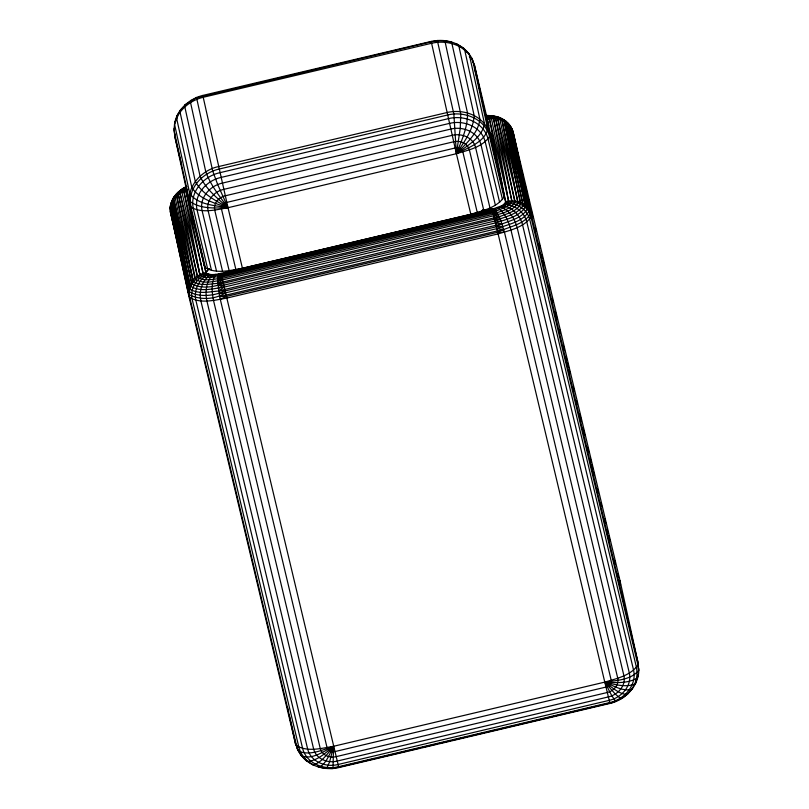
<?xml version="1.0" encoding="UTF-8"?>
<svg xmlns="http://www.w3.org/2000/svg" width="809" height="809" viewBox="0 0 809 809"><rect width="100%" height="100%" fill="white"/><g stroke="black" fill="none" stroke-linecap="round" stroke-linejoin="round"><path stroke-width="1.21" d="M172.388 200.733C174.39 194.838 179.426 190.145 185.595 188.81L183.886 191.379L203.413 274.211C208.742 277.194 215.659 275.849 221.191 274.069L492.398 209.915L494.835 208.57L500.275 218.824L504.462 232.213L611.24 680.409L610.896 683.676L608.358 686.497L334.855 751.612L331.083 751.551L328.818 750.398L327.048 747.637L219.643 296.62L217.864 283.211L218.43 273.958L492.246 209.258L502.065 205.607L504.917 203.383L505.574 201.552L489.405 118.862L489.951 117.831C500.093 115.606 510.803 122.29 513.199 132.342L619.977 580.538L638.089 662.854L638.625 670.519C630.717 680.197 616.266 680.379 604.788 682.118L333.581 746.282C321.658 748.285 307.663 752.218 296.539 745.716L295.507 743.886L188.74 295.7L170.193 209.996C169.647 199.53 177.586 190.702 186.576 186.464M170.375 208.5L170.466 205.729L188.416 290.097L188.74 295.7L189.761 297.53L296.539 745.716C301.049 763.463 322.073 771.695 338.779 767.589L609.986 703.436C625.792 699.765 639.454 685.314 638.807 668.497M170.466 205.729L170.325 211.736L175.897 235.49M174.855 133.91L174.693 136.023L189.943 205.334L204.374 265.898L205.405 267.728C216.519 274.231 230.514 270.297 242.437 268.295L470.828 214.264C482.498 210.704 496.766 207.873 503.967 197.103L504.128 194.989L489.698 134.425L474.448 65.114L471.546 58.005L469.291 56.721M170.79 211.27L170.628 213.384L170.507 210.937M486.017 115.384L492.246 115.829L496.22 117.598L495.644 118.65L511.834 200.865L510.904 203.474L506.828 206.639L496.514 210.876L217.904 276.779L206.841 277.608L201.845 276.587L199.914 274.645L180.134 193.29L179.193 192.603L174.855 196.253L171.033 204.475L170.264 208.186L189.761 297.53C200.885 304.022 214.881 300.088 226.803 298.086L498.01 233.932C509.68 230.373 523.949 227.541 531.149 216.772L531.311 214.658L513.199 132.342M496.22 117.598L497.778 118.943L514.898 202.493C510.257 209.764 500.64 210.815 493.389 214.274L222.182 278.427C214.223 278.559 205.173 281.967 197.871 277.487L178.354 194.504C179.406 190.934 182.409 188.224 186.121 187.718M500.811 119.024L504.169 120.066L520.551 204.364C514.969 213.404 502.945 214.051 494.532 219.178L223.324 283.332C213.839 287.205 201.441 289.066 192.107 283.959L172.691 200.804L173.257 198.296L193.644 281.694C202.574 287.357 213.586 282.493 223.324 283.332L338.728 767.195M504.108 120.035L505.686 122.028L522.948 205.698C516.911 215.154 504.411 216.539 494.956 221.019L223.759 285.183L218.025 285.587M507.668 123.898L510.105 126.012L527.347 207.306L527.195 209.298C520.571 219.987 506.373 220.857 496.311 226.783L225.114 290.937C214.425 295.791 200.086 297.641 189.417 291.877L188.416 290.097L170.264 208.186M509.963 125.415L512.724 130.734L530.421 211.978L530.259 214.082L637.927 664.958L638.625 670.519M188.416 290.097L189.923 284.778L192.835 280.248L176.696 195.879L177.899 192.542M174.147 128.348L174.693 136.023L179.891 157.826M450.431 41.704C459.987 44.293 468.371 50.643 472.537 59.745L487.787 129.056L489.698 134.425L489.536 136.539C482.336 147.309 468.067 150.14 456.397 153.7L228.017 207.721C215.093 205.425 198.165 205.061 189.791 193.594L174.542 124.283C176.453 109.933 189.154 98.789 202.796 95.432L431.177 41.411C437.912 39.975 445.011 40.005 451.594 42.119L467.501 112.896C467.865 127.165 461.585 140.695 456.397 153.7L470.828 214.264M225.114 290.937C213.566 290.118 200.511 295.76 189.933 289.076L188.962 287.357L171.751 202.614C172.6 196.89 177.616 192.572 182.035 189.205M171.012 203.059L170.537 206.335L188.962 287.357L171.033 204.475L171.933 201.512M205.405 267.728L190.975 207.165C183.967 188.972 200.956 170.133 218.42 166.614L446.801 112.582C462.04 108.871 480.455 114.382 487.787 129.056C484.308 142.637 467.673 147.794 456.397 153.7L460.24 128.419L460.766 114.099L445.193 42.29L443.858 40.501M289.025 714.408L295.507 743.886L298.42 750.995C309.685 756.193 322.639 749.801 333.581 746.282L329.678 761.623L327.119 767.539L326.098 768.499L318.362 766.881L317.704 765.415M171.033 204.475L171.963 200.561L172.691 200.804L189.923 284.778L190.853 286.416C200.865 292.332 213.414 288.56 224.204 287.084L495.411 222.93C505.817 219.411 518.711 217.085 525.172 207.337L525.324 205.435L508.821 124.566C504.25 117.679 494.754 115.202 486.796 115.596C495.705 118.67 509.114 119.55 512.178 130.512L531.311 214.658L638.089 662.854L637.927 664.958C630.717 675.727 616.448 678.559 604.788 682.118L609.986 703.436L616.195 701.029L615.912 701.534L611.826 695.811L604.788 682.118L492.246 209.258L482.275 210.239M174.542 124.283C177.616 110.53 189.822 100.488 203.17 97.292L431.551 43.271C444.93 40.137 460.341 43.656 469.291 54.557L484.54 123.868C481.891 137.884 467.026 145.802 456.397 153.7L431.177 41.411M176.564 119.368L177.687 115.909M636.218 680.794L638.24 674.585L638.068 676.506L636.602 678.346L634.721 684.121L631.485 689.642L627.046 694.547C618.369 693.9 611.634 686.861 604.788 682.118C615.356 682.614 627.046 683.797 636.602 678.346L637.128 672.683L636.461 667.425L529.683 219.239C527.013 208.621 515.444 202.139 504.917 203.383M296.337 744.341L297.419 749.255L301.615 756.102C312.759 759.833 323.994 751.106 333.581 746.282C329.627 753.533 326.856 762.756 319.535 767.296L318.362 766.881M191.227 282.402L173.834 199.054L176.827 194.332L178.354 194.504L181.985 192.249L187.708 190.145M196.87 97.333L184.806 105.231L184.816 106.849L200.066 176.17C205.85 189.185 217.591 198.458 228.017 207.721L242.437 268.295M174.855 196.253L192.835 280.248L197.194 276.294L180.134 193.29L182.733 189.721L186.808 186.555L178.304 192.137M218.43 273.958L215.72 274.352C210.906 282.038 211.857 291.907 213.505 300.432L320.273 748.628C321.942 755.303 329.829 758.286 336.069 756.668L607.276 692.504C613.566 691.169 619.279 684.96 617.752 678.255L510.975 230.059C508.598 221.737 505.099 212.514 497.434 207.711M456.397 153.7C463.962 142.081 473.487 129.814 474.145 115.485L458.895 46.174L458.127 44.657L456.61 44.101L463.82 48.338L464.679 49.915L479.929 119.226C478.25 133.485 465.792 143.84 456.397 153.7L453.859 114.049L437.325 40.45M325.309 768.166L332.63 768.55L333.005 767.579L333.581 746.282C327.776 753.159 322.376 762.108 313.356 764.899L311.829 764.343M176.18 120.521L174.714 122.361L173.975 130.37L189.225 199.681L190.267 201.613L190.975 207.165C202.088 213.667 216.084 209.733 228.017 207.721L202.796 95.432M636.086 682.614L634.721 684.121C625.064 687.771 614.415 684.272 604.788 682.118L615.255 694.061L620.311 698.187L621.727 698.571L627.976 693.647M632.658 688.449L631.485 689.642C622.081 691.26 613.131 685.708 604.788 682.118M175.179 197.406L178.354 194.504L195.566 279.509C203.666 284.252 213.849 281.37 222.536 279.934L493.743 215.781C502.227 213.161 512.613 211.119 517.861 203.271L501.762 118.923C497.575 115.849 491.761 116.162 487.008 117.618M184.806 105.231L185.736 104.321M215.72 274.352L213.08 274.554C205.992 281.087 205.031 291.978 206.892 300.938L313.659 749.134C316.147 759.064 327.867 763.494 337.141 761.087L608.348 696.923C617.702 694.931 626.186 685.708 623.921 675.737L517.143 227.541C514.757 218.733 509.124 209.44 499.911 206.71M514.999 201.107L495.644 118.65L491.427 118.62L489.951 117.831L487.048 118.508L505.574 201.552C512.299 199.995 519.813 201.117 525.324 205.435L507.344 123.231L506.282 121.471L505.686 122.028L525.324 205.435L529.076 209.511L531.311 214.658M333.581 746.282C325.997 752.451 318.149 760.359 307.976 761.411L306.146 760.662L300.675 754.443M197.194 276.294L199.914 274.645L181.985 192.249L184.887 190.004L186.808 189.539M222.536 279.934L217.864 283.211L499.375 216.62L493.743 215.781M187.769 189.306L185.807 190.681L202.917 273.331L199.914 274.645L183.886 191.379M224.204 287.084L218.642 290.886L502.076 223.83L495.411 222.93M213.08 274.554L210.674 274.534C202.108 279.934 198.761 291.291 200.875 300.877L307.653 749.073C310.848 761.906 325.997 767.63 337.98 764.515L609.187 700.361C621.282 697.783 632.254 685.87 629.321 672.977L522.543 224.791C520.116 215.305 512.117 206.639 502.065 205.607M496.797 117.447L498.931 117.72L492.246 115.829L487.008 116.516L489.951 117.831L487.463 119.236L491.427 118.62L493.136 117.507L493.52 118.549L511.834 200.865M509.731 126.821L512.057 129.127L529.076 209.511L528.914 211.564C521.947 222.212 507.88 224.396 496.766 228.674L225.559 292.838C215.497 299.512 200.147 300.321 189.346 294.719C188.841 284.637 196.9 275.879 206.234 273.189L210.674 274.534M499.123 118.094L497.778 118.943L517.972 201.734L499.881 119.429L497.404 116.951M217.783 278.731L221.878 277.082L493.086 212.929L496.514 210.876L492.58 210.744L221.383 274.898L218.127 275.141L221.049 273.412L223.324 283.332M217.773 280.905L222.182 278.427M179.193 192.603L184.887 190.004L185.807 190.681L206.234 273.189M218.288 288.146L223.759 285.183M221.383 274.898L217.904 276.779L221.878 277.082M208.671 274.281C199.206 278.711 193.553 290.026 195.859 300.25L302.627 748.436C306.419 763.625 324.358 770.401 338.536 766.72L609.743 702.566C624.063 699.512 637.037 685.405 633.578 670.155L526.801 221.959C524.252 211.827 514.2 204.212 503.764 204.475M183.097 188.497L186.04 186.99M617.216 700.513L622.343 697.894M220.27 299.441L226.409 296.428L497.616 232.274C508.436 226.5 523.231 225.256 530.259 214.082C526.174 204.849 515.05 200.622 505.504 202.392M207.175 273.816C197.194 277.416 189.71 288.398 192.117 299.087L298.895 747.283C300.817 754.979 306.419 761.239 313.356 764.899M492.58 210.744L504.331 205.911L507.769 203.241L508.558 201.026L493.52 118.549M202.917 273.331L205.82 272.461L209.066 268.659L205.82 272.461L199.065 241.749M499.881 119.429L501.762 118.923L503.865 120.976L523.089 203.898M339.952 766.902L375.538 758.488M377.995 757.912L389.038 755.293M391.495 754.716L406.219 751.227M408.676 750.651L419.719 748.032M422.167 747.455L436.9 743.977M439.348 743.39L450.401 740.781M452.848 740.195L467.582 736.716M470.029 736.129L484.753 732.651M487.21 732.074L498.253 729.455M500.71 728.879L515.434 725.39M517.891 724.813L608.702 703.334M490.315 132.858L491.306 133.515L490.659 133.647L491.073 134.385L491.73 134.274M334.39 767.872L337.636 767.367M219.097 293.738L225.559 292.838M492.398 209.915L495.604 209.501M493.086 212.929L497.474 212.575M494.532 219.178L500.275 218.824M451.594 42.119L444.647 40.834L437.74 40.794L431.237 41.805L196.587 97.838L212.706 171.093L217.712 184.583L228.017 207.721C215.457 207.974 200.986 209.329 190.267 201.613C190.196 185.494 203.949 172.519 218.966 169.091L447.357 115.06C464.012 110.742 485.087 118.701 489.536 136.539L503.967 197.103M496.311 226.783L502.945 226.591M226.409 296.428L219.643 296.62L503.754 229.412L496.766 228.674M497.616 232.274L504.462 232.213M491.033 115.647L486.654 115.606L488.171 116.213M494.956 221.019L501.175 221.221M493.389 214.274L498.435 214.516M507.344 123.231L508.264 123.271L510.105 126.012L529.076 209.511L511.187 127.539M493.935 116.385L496.918 116.759M192.471 100.69L191.055 100.306L190.54 102.531L205.789 171.842C210.623 185.15 219.643 196.466 228.017 207.721C215.295 203.14 199.429 199.51 191.814 187.385L176.564 118.074L176.696 116.263L181.297 109.235L180.114 110.418L180.043 112.138L195.293 181.449C202.028 194.079 216.114 200.753 228.017 207.721M499.992 118.053L506.282 121.471M466.267 51.907L468.34 52.898L469.291 54.557M461.99 47.589L464.558 50.178M506.05 121.805L507.132 123.201M471.546 58.005L474.448 65.114L488.879 125.678M514.221 139.108L515.98 146.48M517.436 152.618L519.196 159.98M522.118 172.266L523.292 177.171M524.748 183.319L525.628 187M526.214 189.458L527.387 194.362M527.974 196.82L528.843 200.511M531.189 210.33L532.939 217.702M535.285 227.521L536.165 231.202M539.087 243.489L540.26 248.393M541.717 254.532L542.596 258.223M543.183 260.67L544.356 265.585M549.028 285.233L549.908 288.914M552.254 298.743L553.123 302.424M555.47 312.244L557.219 319.616M559.565 329.435L560.445 333.126M563.367 345.403L564.54 350.317M565.997 356.456L566.876 360.136M567.463 362.594L568.636 367.508M569.212 369.956L570.092 373.647M573.308 387.147L574.188 390.838M576.534 400.657L577.404 404.338M579.75 414.168L581.499 421.529M582.965 427.678L584.725 435.04M587.647 447.316L588.821 452.231M590.277 458.369L591.157 462.05M591.743 464.508L592.916 469.422M593.493 471.88L594.372 475.561M597.588 489.071L598.468 492.752M600.814 502.581L601.684 506.262M604.616 518.539L605.779 523.453M607.246 529.592L608.125 533.273M608.712 535.73L609.875 540.645M614.557 560.293L615.437 563.974M617.773 573.793L618.652 577.484M474.57 68.128L476.309 75.399M478.615 85.087L480.344 92.357M483.519 105.676L484.389 109.316M502.5 199.57L488.07 139.006C483.853 122.139 463.941 114.605 448.186 118.701L219.795 172.722C203.898 176.119 189.478 191.784 193.331 208.732L207.761 269.296M499.618 202.29L485.188 141.727C481.395 126.548 463.466 119.772 449.278 123.443L220.897 177.474C206.578 180.528 193.594 194.635 197.062 209.885L211.493 270.449M495.361 205.122L480.93 144.558C477.725 131.725 462.576 126.002 450.593 129.116L222.212 183.137C210.118 185.716 199.156 197.639 202.078 210.522L216.509 271.086M489.961 207.883L475.54 147.309C473.053 137.388 461.332 132.959 452.059 135.356L223.678 189.387C214.314 191.389 205.83 200.602 208.095 210.583L222.526 271.146M483.792 210.401L469.362 149.827C467.693 143.153 459.815 140.169 453.576 141.787L225.185 195.818C218.895 197.163 213.182 203.362 214.709 210.067L229.139 270.641M477.28 212.545L462.849 151.981L460.018 148.532L455.042 148.007L224.366 202.988L221.818 205.81L221.484 209.076L235.904 269.65M180.468 160.243L181.62 165.097M176.473 237.947L177.646 242.852M178.233 245.309L179.113 248.99M489.405 118.862L508.558 201.026L491.427 118.62M501.924 120.106L520.683 202.685M508.821 124.566L527.347 207.306M512.057 129.127L530.421 211.978M171.751 202.614L189.923 284.778M170.325 211.736L188.325 292.909M637.988 664.816L638.534 667.273M491.073 134.385L502.419 185.979M176.696 195.879L194.817 278.185M287.397 707.036L288.479 711.95M619.977 580.538L620.554 585.059M181.904 191.126L181.985 192.249M492.246 209.258L482.225 210.391L492.246 209.258"/></g></svg>
